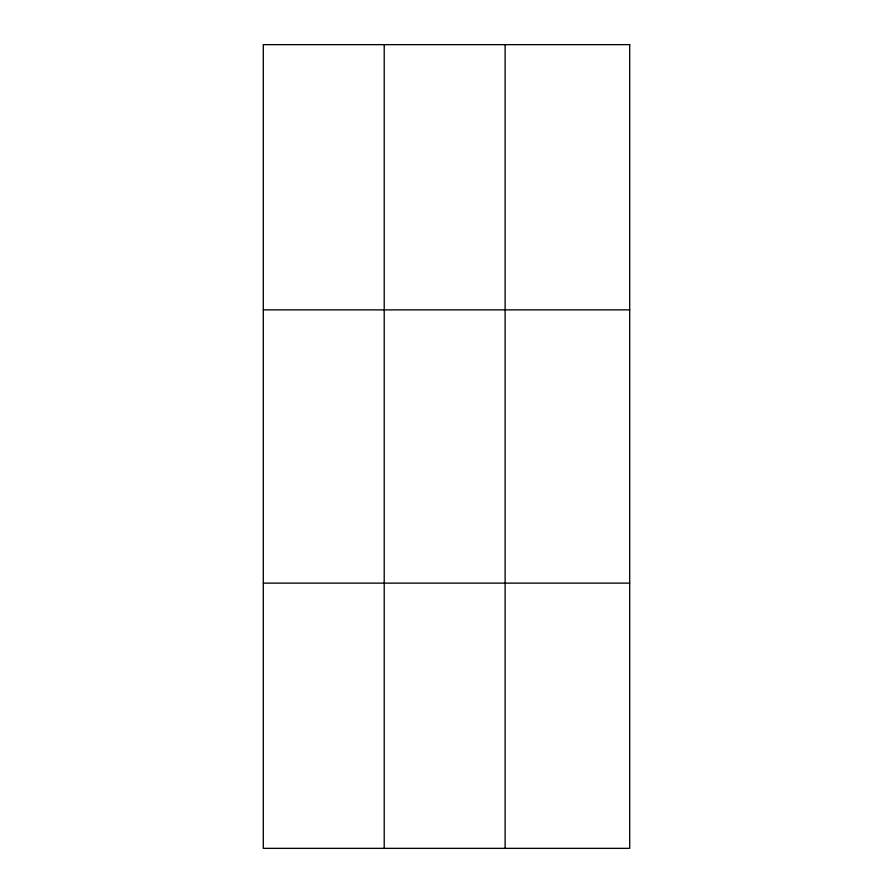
<?xml version="1.0" encoding="UTF-8"?>
<svg xmlns="http://www.w3.org/2000/svg" width="893" height="893" viewBox="0 0 893 893"><rect width="100%" height="100%" fill="white"/><g stroke="black" fill="none" stroke-linecap="round" stroke-linejoin="round"><path stroke-width="1.34" d="M384.213 848.35L384.213 44.65M505.125 848.35L505.125 44.65M263.301 309.871L629.699 309.871M263.301 583.129L629.699 583.129M629.699 44.65L629.699 848.35L263.301 848.35L263.301 44.65L629.699 44.65"/></g></svg>
